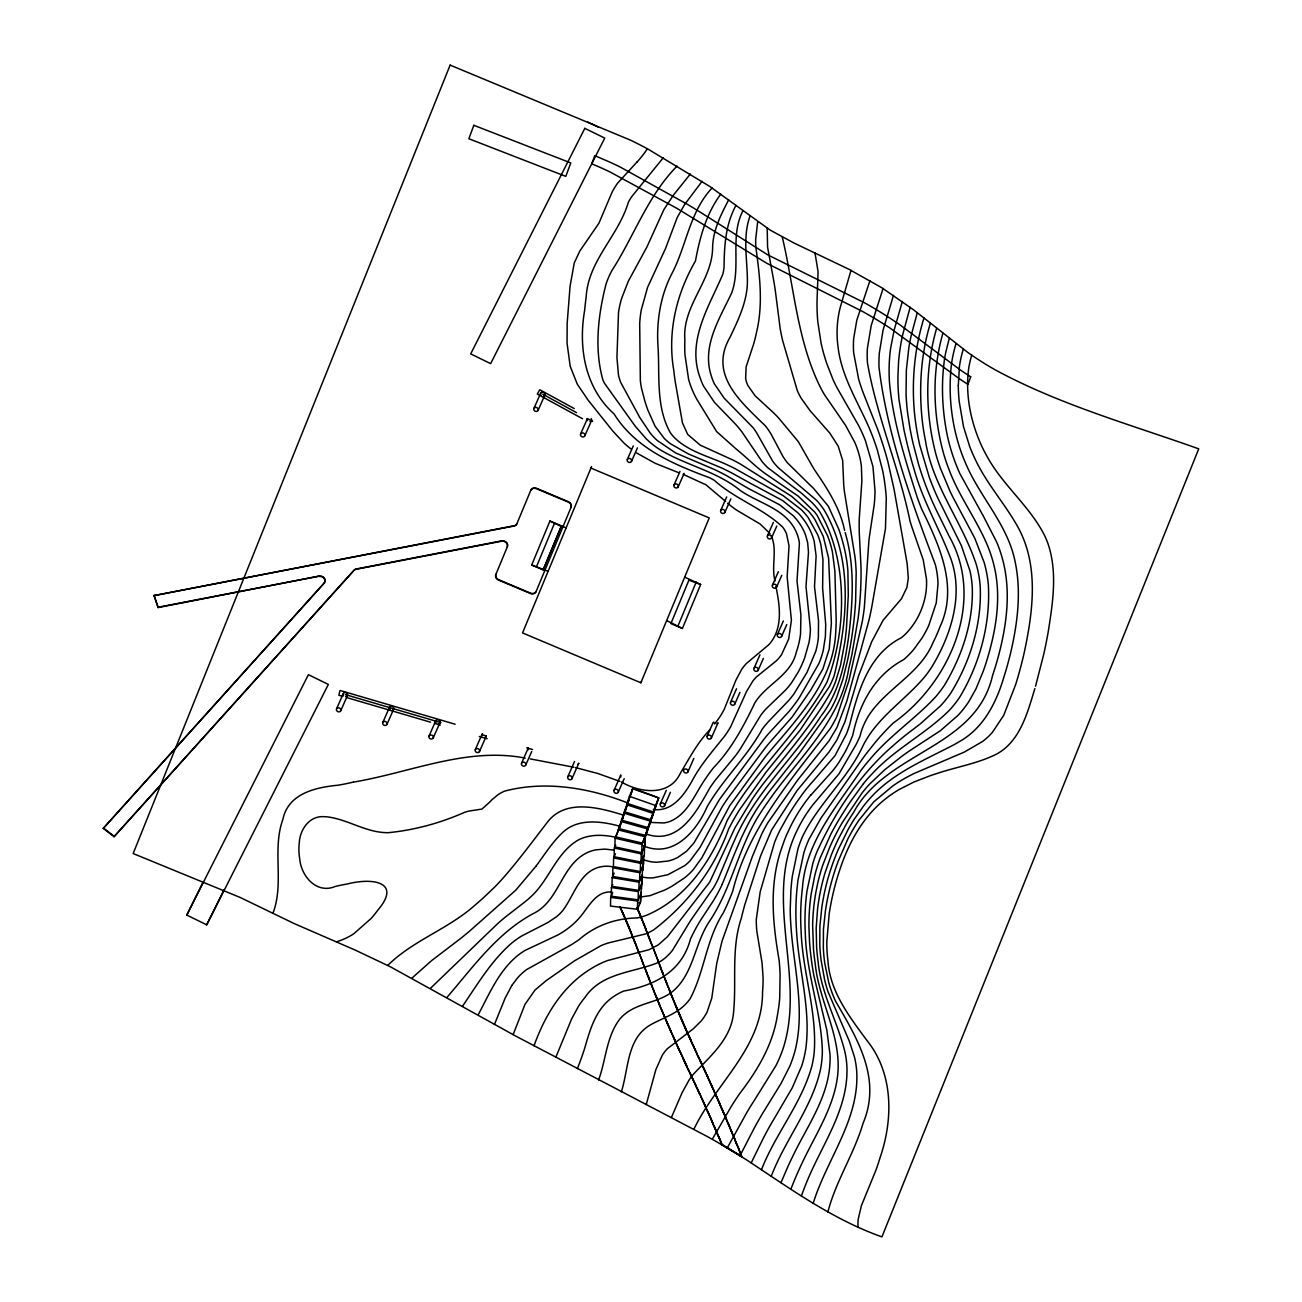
<?xml version="1.0" encoding="UTF-8"?>
<svg xmlns="http://www.w3.org/2000/svg" width="1302" height="1302" viewBox="0 0 1302 1302"><rect width="100%" height="100%" fill="white"/><g stroke="black" fill="none" stroke-linecap="round" stroke-linejoin="round"><path stroke-width="1.5" d="M612.689 892.895L610.703 897.387L610.492 906.078L637.427 909.268L640.73 901.781L640.942 893.53M612.754 884.514L611.435 887.525L611.224 896.199L638.159 899.845L638.354 891.593L642.179 882.919L642.391 874.667L639.087 882.154L638.875 890.405L611.956 886.337L612.168 877.646L614.153 873.154M615.488 853.738L613.633 857.92L613.421 866.611L640.324 871.559L640.535 863.307L644.344 854.633L644.555 846.381M615.7 845.047L614.365 848.041L614.153 856.732L641.04 862.119L641.251 853.868L645.076 845.21L645.271 836.958M618.987 829.374L615.114 838.179L614.886 846.87L641.772 852.696L641.967 844.445L647.957 829.146M637.427 909.268L637.638 901.017L641.463 892.342M639.803 872.731L639.607 880.982L612.689 876.474L612.9 867.783L639.803 872.731L643.627 864.056L643.839 855.805M641.544 889.054L641.658 884.091M642.993 870.192L643.107 865.244M860.622 590.066L860.964 580.627A371.461 320.39 23.8 0 0 860.964 566.419L859.271 532.697A304.668 262.792 23.8 0 1 859.271 518.619L861.875 480.926L861.419 466.669A89.399 77.111 23.8 0 0 859.678 456.839L858.311 451.892A104.274 89.936 23.8 0 0 854.682 442.159L845.47 425.217L824.378 394.539A128.865 111.142 23.8 0 1 819.332 385.18C796.987 338.683 794.025 286.456 782.258 236.98M767.22 228.273L767.562 247.022L773.502 279.409A351.686 303.333 23.8 0 1 775.748 294.024L780.158 328.413A227.264 196.016 23.8 0 0 782.681 340.685L797.312 390.649A75.662 65.263 23.8 0 0 801.414 398.607L810.235 410.862L829.813 433.094L838.211 446.163L842.654 460.42L843.712 484.572A132.283 114.104 23.8 0 0 844.428 491.684L855.137 557.923A252.36 217.662 23.8 0 1 856.179 572.75L855.626 601.296A529.051 456.302 23.8 0 1 847.374 661.139L842.85 679.514L836.6 697.449A155.443 134.073 23.8 0 1 830.318 709.981L799.233 753.386L769.433 791.307A397.094 342.507 23.8 0 0 762.614 800.681C744.012 825.891 734.068 855.821 722.105 884.432M643.139 861.664L640.21 902.953L638.55 902.725M644.181 849.653L645.45 836.568L654.548 810.104A143.432 6.445 -70.6 0 0 658.649 797.947A139.526 70.324 17.9 0 0 653.897 795.994L632.935 788.296L631.047 793.894M851.02 270.328L840.278 307.288A129.451 111.646 23.8 0 0 838.016 318.811A133.081 114.788 23.8 0 0 838.081 347.292C841.499 375.952 857.074 400.658 868.58 426.47A270.523 233.335 23.8 0 1 877.418 450.346L882.707 470.868A251.237 216.685 23.8 0 1 886.288 498.145L885.474 528.498L871.901 606.276A446.423 385.05 23.8 0 1 868.987 620.126L846.837 701.143L836.974 727.46L829.032 740.805L797.735 779.963L768.066 822.376A201.631 173.898 23.8 0 0 761.637 834.24L752.361 856.521L722.057 941.037L716.735 963.35L711.755 998.211L707.165 1011.833A62.984 54.326 23.8 0 1 701.257 1020.931L693.217 1028.857L667.226 1048.826A58.118 50.127 23.8 0 0 662.311 1055.222L655.899 1069.544L646.231 1104.568M757.666 221.828L755.697 239.161A116.822 100.759 23.8 0 0 755.86 247.38C759.798 275.764 763.346 304.733 756.364 333.052A192.191 165.761 23.8 0 1 753.663 343.94L746.127 366.887L745.639 378.394A30.646 26.431 23.8 0 0 747.771 385.327L755.062 395.727L767.871 407.591A191.15 164.866 23.8 0 1 772.558 411.888A150.609 129.907 23.8 0 1 778.466 417.812L798.403 441.769L810.772 463.479A176.958 152.627 23.8 0 0 814.434 469.713C827.209 488.478 840.002 507.813 844.607 530.451M827.877 1212.016C835.851 1180.995 854.112 1153.865 863.096 1123.17C881.959 1078.642 857.204 1038.443 835.526 1001.157A142.325 122.762 23.8 0 1 828.772 982.652L824.752 963.057A209.15 180.392 23.8 0 1 823.336 948.214L823.45 929.27L825.452 910.619A332.889 287.124 23.8 0 1 827.014 901.391A323.677 279.181 23.8 0 1 832.385 878.785A333.084 287.286 23.8 0 1 838.276 860.98L847.781 839.123A229.185 197.66 23.8 0 1 858.864 820.309L873.691 801.951L892.57 786.099A184.477 159.104 23.8 0 1 905.248 778.124A202.087 174.289 23.8 0 1 914.248 773.421L964.343 752.068L982.636 741.424A84.646 73.01 23.8 0 0 992.287 732.505L1003.712 715.351L1015.674 684.543A569.462 491.163 23.8 0 0 1024.121 653.099C1032.86 612.298 1039.094 566.744 1018.603 528.303C1005.697 504.606 987.111 484.442 975.54 459.964A178.586 154.027 23.8 0 1 969.599 446.244L963.496 426.617L959.232 401.618A215.416 185.795 23.8 0 1 958.288 385.62M621.363 1091.808C628.671 1068.991 626.783 1038.833 650.056 1025.113C661.872 1018.327 675.592 1014.404 685.34 1004.444A55.449 47.832 23.8 0 0 690.255 998.536C704.512 971.39 706.319 939.116 723.294 912.914A345.795 298.239 23.8 0 0 732.717 891.154C748.585 827.551 791.697 779.214 830.285 728.485A151.26 130.46 23.8 0 0 837.121 715.872L848.904 680.751L862.347 621.2A443.201 382.267 23.8 0 0 864.349 607.399L868.662 544.057A217.255 187.39 23.8 0 1 869.329 537.091L874.195 504.899A177.723 153.294 23.8 0 0 874.993 490.675L872.958 466.588L865.391 440.581A181.076 156.175 23.8 0 0 858.604 425.51L836.779 387.312A174.208 150.251 23.8 0 1 832.954 379.354L826.982 364.121A219.045 188.936 23.8 0 1 821.139 343.468L817.819 321.968A236.362 203.861 23.8 0 1 817.168 312.171A232.179 200.264 23.8 0 1 817.054 300.127L818.079 271.809L815.003 252.979M869.948 280.63L856.797 320.211L853.673 338.553A121.509 104.811 23.8 0 0 853.656 352.793L858.653 379.191A222.007 191.475 23.8 0 0 864.186 395.32L877.548 429.058A422.922 364.772 23.8 0 1 887.85 461.543L894.116 489.519L907.152 563.603L908.308 578.023L906.941 587.414L901.423 598.806L883.114 620.24L871.689 641.756L858.588 675.787L844.917 721.894L836.909 739.992L828.918 752.084L797.068 790.574L771.63 829.96L760.612 855.87L744.793 904.711A739.601 637.915 23.8 0 0 741.196 918.594C731.138 948.8 736.558 980.601 733.628 1011.573C731.773 1038.703 710.16 1056.215 693.087 1074.557A102.744 88.617 23.8 0 0 688.953 1080.269L682.085 1092.703L671.441 1117.458M749.952 216.148C742.189 238.136 747.787 261.279 747.381 283.836C746.551 302.861 738.12 320.194 730.129 337.088C708.109 374.846 741.277 402.237 765.478 425.982A81.342 70.162 23.8 0 1 771.191 434.298L782.941 456.465A71.512 61.666 23.8 0 0 787.368 462.731L810.788 485.76A164.882 142.211 23.8 0 1 813.441 488.234L828.267 506.12L838.813 529.247A227.248 196 23.8 0 1 843.257 543.959L844.005 546.889A175.086 151.016 23.8 0 1 847.895 571.106L848.286 595.356L846.463 628.036A426.568 367.929 23.8 0 1 844.835 642.016L840.587 665.045L835.493 681.841A139.884 120.663 23.8 0 1 831.132 691.655C811.911 725.637 785.757 754.948 761.816 785.594A603.803 520.8 23.8 0 0 752.605 798.533L734.979 827.828L709.655 882.203L667.454 936.708L658.275 944.894L648.949 949.728L607.806 960.469A96.527 83.247 23.8 0 0 593.37 967.321C563.538 984.507 545.294 1014.274 534.015 1045.799M1035.546 686.252L1043.634 654.678A650.268 560.853 23.8 0 0 1048.208 631.893C1052.732 603.249 1057.549 572.913 1048.338 544.692A92.263 79.568 23.8 0 0 1044.855 536.066C1030.061 506.25 1002.589 485.272 986.835 456.025A156.452 134.936 23.8 0 1 981.985 446.667C970.706 422.255 965.01 394.62 968.786 367.799A128.524 110.849 23.8 0 1 971.731 355.186M883.065 288.539L871.217 325.467L867.392 348.35A135.099 116.513 23.8 0 0 867.457 362.819C876.783 416.656 899.064 467.516 910.033 521.191A341.873 294.87 23.8 0 0 912.783 529.654L923.248 559.941L926.503 579.292A91.384 78.82 23.8 0 1 925.771 593.549C923.46 608.018 916.917 621.835 906.924 632.56A70.813 61.08 23.8 0 1 901.326 637.752C868.727 654.174 857.969 691.378 849.815 724.221A195.512 168.642 23.8 0 1 846.463 733.889L835.005 755.681L814.287 779.8A264.631 228.257 23.8 0 0 809.518 785.22A236.801 204.251 23.8 0 0 802.162 794.448L795.734 803.627A394.701 340.44 23.8 0 0 787.71 816.338L780.403 829.439A192.582 166.103 23.8 0 0 774.544 842.443L760.205 891.724L756.283 919.489A117.945 101.735 23.8 0 0 756.901 931.597L762.077 963.057L763.07 977.297A180.848 155.98 23.8 0 1 762.549 991.929C762.728 1047.671 716.002 1082.694 693.901 1129.225M917.292 312.675L911.384 334.809A257.487 222.089 23.8 0 0 908.926 347.016L906.338 370.207L906.062 394.05A276.431 238.429 23.8 0 0 907.657 413.304L909.935 428.098A409.137 352.891 23.8 0 0 913.044 443.266L918.659 464.602A351.963 303.578 23.8 0 0 929.091 493.914A355.674 306.784 23.8 0 0 936.171 509.879L948.67 535.236M923.981 317.948C915.029 346.804 911.872 377.287 914.02 407.38A282.762 243.881 23.8 0 0 915.355 420.53L915.827 424.061A322.359 278.042 23.8 0 0 919.765 445.251L929.368 477.508A322.603 278.254 23.8 0 0 937.782 497.966L961.332 545.538L969.941 570.748A122.014 105.25 23.8 0 1 972.203 585.981C973.831 620.745 962.357 655.411 944.601 684.966A153.538 132.43 23.8 0 1 935.52 696.977C914.867 719.176 889.071 736.102 869.687 759.619A242.205 208.906 23.8 0 0 860.573 770.963C836.421 806.996 805.629 842.394 802.471 887.769A301.413 259.961 23.8 0 0 800.714 920.742A290.183 250.293 23.8 0 0 801.072 930.214C802.26 971.178 817.103 1010.889 814.238 1052.016A141.576 122.111 23.8 0 1 811.96 1065.736C801.804 1103.282 775.504 1133.586 761.507 1169.619M930.393 323.108C920.791 354.616 918.756 388.142 922.272 420.806A279.36 240.951 23.8 0 0 925.478 440.76C932.427 486.33 963.024 522.737 976.663 565.719A134.48 115.992 23.8 0 1 979.348 578.576A131.779 113.665 23.8 0 1 980.129 585.216C982.196 622.991 970.511 661.156 950.769 693.12A147.614 127.319 23.8 0 1 940.516 705.847L920.14 723.977M936.659 328.185C924.778 369.166 925.055 413.564 936.04 454.691A229.25 197.725 23.8 0 0 940.288 468.004L950.069 491.359A317.395 273.745 23.8 0 0 952.885 497.12L974.791 538.231L984.117 562.334A144.815 124.894 23.8 0 1 988.348 584.696C990.562 623.788 979.82 663.76 959.688 697.221A140.974 121.591 23.8 0 1 949.353 710.274C925.771 733.84 895.027 748.894 872.34 773.6A193.282 166.705 23.8 0 0 863.486 783.576M893.497 295.342L883.049 330.171L879.322 353.086A166.379 143.513 23.8 0 0 879.013 367.457C887.427 435.486 911.27 500.847 935.373 564.71A103.558 89.317 23.8 0 1 937.993 583.996L936.252 602.94L928.765 625.481A153.636 132.511 23.8 0 1 922.06 637.98L913.711 649.519A115.341 99.489 23.8 0 1 903.767 659.577C874.765 675.022 859.369 703.698 852.794 735.044A188.709 162.766 23.8 0 1 850.304 741.163A202.852 174.956 23.8 0 1 844.705 752.686L839.025 762.207A145.645 125.61 23.8 0 1 832.417 771.158L811.032 794.92M910.163 307.239L902.872 333.996A250.261 215.855 23.8 0 0 898.608 361.598L897.941 375.839A258.382 222.854 23.8 0 0 899.031 399.828L903.897 429.448A574.621 495.623 23.8 0 0 907.348 444.6A522.916 451.013 23.8 0 0 914.118 469.338C922.695 500.798 939.702 528.954 951.062 559.339C963.578 595.242 951.241 634.351 932.541 665.761A155.784 134.366 23.8 0 1 924.697 676.828C904.19 701.257 875.383 718.427 861.712 748.487C846.023 780.24 818.616 804.034 802.976 835.591A157.754 136.059 23.8 0 0 797.898 849.083L792.283 876.425A352.224 303.789 23.8 0 0 790.884 890.47L790.233 909.349A280.776 242.172 23.8 0 0 790.753 923.574C793.162 965.091 805.206 1007.097 795.603 1048.501A157.656 135.978 23.8 0 1 789.809 1066.159L781.054 1083.476L763.395 1112.071A592.882 511.377 23.8 0 0 754.655 1127.337L739.992 1155.737M942.892 333.263C931.646 372.388 932.899 414.785 943.657 453.861A217.353 187.472 23.8 0 0 948.751 468.866C958.777 496.16 976.777 519.531 987.827 546.319A159.479 137.556 23.8 0 1 990.61 553.806A152.773 131.779 23.8 0 1 995.672 573.482C1000.587 601.719 995.639 630.656 987.616 657.835A391.918 338.032 23.8 0 1 983.254 671.197L975.963 688.872L968.965 701.387A130.949 112.949 23.8 0 1 957.8 715.563L940.256 730.796L911.319 749.659A312.431 269.481 23.8 0 0 901.733 756.364L884.709 769.775L869.378 784.325A183.11 157.949 23.8 0 0 862.119 792.885L842.475 822.262A319.153 275.275 23.8 0 0 835.705 834.631A325.484 280.727 23.8 0 0 829.52 847.7L822.685 865.391A250.635 216.181 23.8 0 0 817.705 883.244L815.849 892.391A276.203 238.217 23.8 0 0 812.627 925.136L813.49 949.093A320.976 276.838 23.8 0 0 815.231 963.903C818.991 1001.059 840.929 1034.992 837.886 1072.978C835.054 1105.072 816.696 1132.512 803.171 1160.814A503.89 434.624 23.8 0 0 793.699 1182.053L790.835 1189.231M902.351 301.511L894.181 329.959L890.633 348.22A210.891 181.906 23.8 0 0 889.136 366.92A216.278 186.544 23.8 0 0 889.478 382.365C893.042 421.767 905.232 459.883 917.259 497.397A359.889 310.413 23.8 0 0 921.621 508.919C939.214 545.066 958.711 586.681 940.011 626.734A211.591 182.508 23.8 0 1 933.046 642.504C917.357 681.011 869.622 694.129 860.02 736.232A303.871 262.093 23.8 0 1 856.146 744.402L838.976 773.844L812.904 804.782A176.893 152.562 23.8 0 0 805.726 814.906A181.727 156.728 23.8 0 0 798.468 827.681C761.914 897.566 806.361 976.5 783.153 1048.436A171.457 147.875 23.8 0 1 775.878 1065.736L754.981 1099.344A556.214 479.738 23.8 0 0 747.153 1111.924L727.232 1147.973M949.272 338.406L945.903 351.719A190.125 163.987 23.8 0 0 944.292 360.768C941.151 384.611 942.209 408.991 946.717 432.589A212.356 183.159 23.8 0 0 959.786 473.423L983.27 515.983M1034.878 688.546C1027.115 713.968 1019.352 744.614 992.401 756.071C974.807 764.014 955.603 767.269 937.359 773.355A347.113 299.395 23.8 0 0 930.507 775.618L913.971 781.981L899.177 789.5A149.535 128.979 23.8 0 0 886.695 797.947C863.877 815.459 849.262 841.531 840.262 868.401A346.641 298.988 23.8 0 0 831.701 899.828A365.455 315.214 23.8 0 0 829.211 913.63L826.819 941.688A182.996 157.835 23.8 0 0 827.974 961.169C830.09 991.896 849.425 1016.634 866.937 1040.477C893.563 1073.548 893.286 1119.167 880.071 1157.673A308.151 265.787 23.8 0 1 875.709 1170.71L861.387 1205.701L858.181 1219.323A54.505 47.002 23.8 0 0 858.051 1226.956M963.268 349.327L963.171 349.636A153.961 132.788 23.8 0 0 959.444 366.399L958.305 385.62M598.611 1079.928C605.967 1059.926 606.374 1036.897 619.54 1019.401A49.622 42.803 23.8 0 1 625.709 1013.444C638.843 1003.142 656.647 1002.556 670.318 993.247C693.494 976.272 694.08 944.552 709.118 921.849C731.708 888.68 738.234 847.83 759.701 814.092A306.475 264.339 23.8 0 1 767.741 802.162C797.084 759.294 840.067 722.333 848.758 668.512A714.896 616.595 23.8 0 0 851.899 654.646L858.148 618.157A486.964 420.009 23.8 0 0 860.622 590.066M621.851 821.009L615.683 836.877L642.553 843.143L650.626 821.35M622.421 819.235L624.13 813.929L618.548 828.495L645.222 835.331L653.311 813.555M624.716 812.627L626.994 805.564L621.412 820.114L647.908 827.535L655.98 805.743M629.777 797.377L624.26 811.748L650.577 819.739L658.649 797.947L632.707 788.8L629.403 796.303L627.125 803.367L653.246 811.927L658.649 797.947M619.557 827.616L621.266 822.311M627.564 804.245L629.289 798.956M630.428 795.88L632.707 788.8M813.148 1203.439C826.672 1159.317 859.287 1120.013 856.749 1071.839A103.086 88.91 23.8 0 0 854.421 1056.833L849.36 1041.242L827.974 991.636A178.228 153.717 23.8 0 1 824.573 979.56L821.074 960.013A239.015 206.139 23.8 0 1 819.804 945.252L819.886 926.324L821.79 907.64A306.833 264.648 23.8 0 1 823.32 898.396A298.907 257.812 23.8 0 1 830.106 871.363L831.571 866.92A323.384 278.921 23.8 0 1 838.39 849.181L848.481 828.804A277.277 239.161 23.8 0 1 854.503 818.844L863.389 806.247A170.578 147.126 23.8 0 1 869.557 798.875C892.44 772.867 925.055 759.977 954.887 744.239A178.407 153.864 23.8 0 0 959.118 741.749C983.059 728.55 996.128 703.178 1003.63 677.935A470.559 405.866 23.8 0 0 1010.629 652.823C1017.578 623.137 1021.517 591.905 1015.121 561.764C1007.829 524.69 979.853 497.152 965.547 463.089A194.258 167.551 23.8 0 1 959.639 447.579C951.03 420.904 948.247 392.309 951.437 364.495A165.972 143.155 23.8 0 1 952.918 355.804A194.47 167.746 23.8 0 1 955.977 343.679M742.921 210.745C729.592 236.736 741.277 266.259 731.724 292.82C719.599 318.73 701.355 346.283 711.413 376.197A56.865 49.053 23.8 0 0 714.456 383.976L724.205 398.2L752.947 427.528A65.067 56.116 23.8 0 1 756.722 432.964L772.704 461.217A63.733 54.977 23.8 0 0 778.173 467.646L816.549 500.293A76.541 66.028 23.8 0 1 823.775 509.424C853.575 559.111 847.602 621.819 834.175 675.608A130.412 112.477 23.8 0 1 829.146 686.951L799.9 730.438L771.158 765.885A365.553 315.296 23.8 0 0 765.902 772.412L739.162 810.3A356.894 307.825 23.8 0 0 728.632 829.032C714.131 869.443 687.668 903.783 653.816 929.774A59.339 51.185 23.8 0 1 645.32 934.006L608.294 942.957A93.239 80.415 23.8 0 0 601.28 945.496L574.638 960.746L546.173 980.65L534.976 990.09L524.966 1004.412L513.102 1034.667M624.927 811.846L625.79 809.339M622.275 819.544L623.17 816.94M619.427 827.763L620.403 824.947M577.356 1068.665L579.341 1063.588A370.403 319.478 23.8 0 0 584.793 1047.882C590.099 1029.426 595.877 1009.099 612.396 997.43A64.449 55.579 23.8 0 1 623.756 991.05C654.483 985.419 681.857 971.829 690.451 939.067A287.465 247.95 23.8 0 1 693.51 932.769L695.724 928.554A197.074 169.976 23.8 0 1 701.485 918.821L712.91 901.472A199.092 171.718 23.8 0 0 722.138 884.449M272.964 913.158C284.471 883.065 271.841 849.571 282.957 819.137C288.36 793.276 316.028 787.303 338.374 785.171A253.499 218.638 23.8 0 0 345.551 783.82L353.477 782.111M543.194 569.869L561.455 525.894L543.194 569.869L531.688 565.019L549.932 521.028L566.126 527.847M536.587 566.451L554.603 522.997M591.564 466.572L522.541 632.918L640.861 682.785L641.512 681.304M640.861 682.785L709.232 517.919L590.913 468.053M666.689 620.598L682.394 628.475L670.888 623.625L688.904 580.171L700.655 584.484L684.706 577.128M682.394 628.475L700.655 584.484M780.972 1182.655L788.035 1166.315A526.822 454.382 23.8 0 1 792.706 1156.404C806.28 1127.955 825.777 1101.15 829.455 1069.04A126.554 109.156 23.8 0 0 830.074 1054.962L826.851 1030.24L813.945 975.914A382.186 329.634 23.8 0 1 810.316 950.769A351.703 303.35 23.8 0 1 809.584 942.681L808.916 926.878A279.784 241.326 23.8 0 1 811.162 894.018L814.743 875.676A224.725 193.819 23.8 0 1 820.211 857.888L830.774 834.273A345.909 298.353 23.8 0 1 839.058 819.495L841.613 815.312A653.132 563.343 23.8 0 1 850.222 801.951L863.486 783.576M735.988 205.374C725.474 224.481 724.254 246.078 724.058 267.333A70.65 60.934 23.8 0 1 722.773 274.348C708.76 307.272 686.073 341.417 700.492 378.817A66.451 57.321 23.8 0 0 703.405 385.848L714.44 402.351L734.1 422.694A91.986 79.341 23.8 0 1 742.417 432.606L762.207 461.803A79.666 68.713 23.8 0 0 767.741 467.662L801.723 493.377L812.285 502.8A73.807 63.652 23.8 0 1 819.772 511.784C848.302 559.6 846.756 631.226 826.916 682.232C801.365 728.892 761.117 764.811 733.417 809.974A324.214 279.637 23.8 0 0 727.102 820.667C711.543 860.101 687.375 897.631 647.029 915.078A56.051 48.337 23.8 0 1 637.085 917.959C615.586 918.284 595.226 925.494 578.951 939.735A372.779 321.529 23.8 0 1 571.676 944.552L526.447 969.681A75.858 65.425 23.8 0 0 517.431 978.03L511.881 985.37M494.451 1024.479L505.111 998.178L511.767 985.565M771.289 1176.162C785.236 1139.478 811.699 1108.327 820.455 1069.691A134.643 116.122 23.8 0 0 822.359 1051.153C821.302 1011.182 806.231 973.033 805.287 932.948A281.118 242.465 23.8 0 1 804.994 923.85A289.142 249.382 23.8 0 1 806.996 890.926L812.79 863.584A196.276 169.293 23.8 0 1 816.924 851.785C835.249 811.732 860.297 773.762 893.921 744.939A354.551 305.807 23.8 0 1 898.38 741.082A372.86 321.594 23.8 0 1 907.787 733.449L919.424 724.53M507.275 546.954A4.59 3.955 23.8 0 0 501.661 541.193L356.081 569.316A4.59 3.955 23.8 0 0 353.867 570.52L114.071 836.698L103.265 828.397L324.312 582.84A4.59 3.955 23.8 0 0 319.332 576.086L158.128 607.562L153.978 595.616L514.16 525.699A4.59 3.955 23.8 0 0 517.008 523.502M158.128 607.562L154.141 595.258M114.071 836.698L354.03 570.178A4.59 3.955 23.8 0 1 356.243 568.958L501.807 540.835A4.59 3.955 23.8 0 1 507.422 546.596L495.802 574.621A4.59 3.955 23.8 0 0 498.503 580.057L530.337 593.468A4.59 3.955 23.8 0 0 536.082 591.596L571.106 507.162A4.59 3.955 23.8 0 0 568.404 501.726L536.57 488.315A4.59 3.955 23.8 0 0 530.825 490.187L516.845 523.86A4.59 3.955 23.8 0 1 513.997 526.057L153.978 595.616M186.788 915.078L308.411 674.664L328.348 684.429L206.725 924.827L186.788 915.078L203.307 881.584M206.725 924.827L224.172 889.526M336.551 708.874L343.272 693.624M340.717 710.794A2.295 1.986 23.8 0 0 338.308 707.816A2.295 1.986 23.8 0 0 336.86 710.908A2.295 1.986 23.8 0 0 340.717 710.794L347.439 695.545M382.788 722.464L389.526 707.214M386.954 724.384A2.295 1.986 23.8 0 0 384.562 721.389A2.295 1.986 23.8 0 0 383.113 724.498A2.295 1.986 23.8 0 0 386.954 724.384L393.692 709.134M533.918 408.47L540.655 393.22M538.084 410.39A2.295 1.986 23.8 0 0 535.692 407.396A2.295 1.986 23.8 0 0 534.243 410.504A2.295 1.986 23.8 0 0 538.084 410.39L544.822 395.141M429.042 736.037L435.779 720.787M433.208 737.957A2.295 1.986 23.8 0 0 430.816 734.963A2.295 1.986 23.8 0 0 429.367 738.071A2.295 1.986 23.8 0 0 433.208 737.957L439.946 722.708M580.611 433.973L587.348 418.723A2.295 1.986 23.8 0 0 587.511 420.546M584.777 435.893A2.295 1.986 23.8 0 0 582.385 432.899A2.295 1.986 23.8 0 0 580.936 436.007A2.295 1.986 23.8 0 0 584.777 435.893L591.515 420.644M549.932 521.028L561.227 526.415M531.688 565.019L548.093 571.318M475.295 749.61L482.017 734.361M479.462 751.531A2.295 1.986 23.8 0 0 477.069 748.536A2.295 1.986 23.8 0 0 475.621 751.645A2.295 1.986 23.8 0 0 479.462 751.531L486.183 736.281M627.304 459.476L633.293 445.919M631.486 461.396A2.295 1.986 23.8 0 0 629.078 458.402A2.295 1.986 23.8 0 0 627.629 461.51A2.295 1.986 23.8 0 0 631.486 461.396L637.459 447.839M521.549 763.184L528.27 747.934A2.295 1.986 23.8 0 0 528.433 749.757M525.715 765.104A2.295 1.986 23.8 0 0 523.323 762.109A2.295 1.986 23.8 0 0 521.858 765.218A2.295 1.986 23.8 0 0 525.715 765.104L531.688 751.547M674.013 484.979L679.986 471.422M678.179 486.899A2.295 1.986 23.8 0 0 675.771 483.905A2.295 1.986 23.8 0 0 674.322 487.013A2.295 1.986 23.8 0 0 678.179 486.899L684.152 473.342M567.802 776.757L574.524 761.507M571.969 778.677A2.295 1.986 23.8 0 0 569.56 775.683A2.295 1.986 23.8 0 0 568.111 778.791A2.295 1.986 23.8 0 0 571.969 778.677L578.69 763.428M720.706 510.482L726.679 496.925M724.872 512.402A2.295 1.986 23.8 0 0 722.464 509.407A2.295 1.986 23.8 0 0 721.015 512.5A2.295 1.986 23.8 0 0 724.872 512.402L730.845 498.845M696.228 581.994L678.196 625.448M614.056 790.33L620.777 775.081M618.222 792.251A2.295 1.986 23.8 0 0 615.813 789.256A2.295 1.986 23.8 0 0 614.365 792.365A2.295 1.986 23.8 0 0 618.222 792.251L624.195 778.694M767.399 535.968L773.372 522.428M771.565 537.889A2.295 1.986 23.8 0 0 769.157 534.91A2.295 1.986 23.8 0 0 767.708 538.003A2.295 1.986 23.8 0 0 771.565 537.889L776.789 526.041M660.309 803.904L666.282 790.363M664.476 805.824A2.295 1.986 23.8 0 0 662.067 802.846A2.295 1.986 23.8 0 0 660.619 805.938A2.295 1.986 23.8 0 0 664.476 805.824L670.449 792.283M687.879 771.956A2.295 1.986 23.8 0 0 685.487 768.961A2.295 1.986 23.8 0 0 684.038 772.07A2.295 1.986 23.8 0 0 687.879 771.956L693.868 758.399M772.395 585.249L778.368 571.692M707.132 736.151L713.105 722.594M776.562 587.169A2.295 1.986 23.8 0 0 774.153 584.175A2.295 1.986 23.8 0 0 772.704 587.283A2.295 1.986 23.8 0 0 776.562 587.169L781.786 575.305M711.299 738.071A2.295 1.986 23.8 0 0 708.906 735.077A2.295 1.986 23.8 0 0 707.458 738.185A2.295 1.986 23.8 0 0 711.299 738.071L718.02 722.822M730.552 702.266L736.525 688.725M734.719 704.187A2.295 1.986 23.8 0 0 732.326 701.208A2.295 1.986 23.8 0 0 730.861 704.301A2.295 1.986 23.8 0 0 734.719 704.187L739.943 692.338M753.972 668.398L759.945 654.841M758.138 670.318A2.295 1.986 23.8 0 0 755.73 667.324A2.295 1.986 23.8 0 0 754.281 670.432A2.295 1.986 23.8 0 0 758.138 670.318L763.363 658.454M777.392 634.513L783.365 620.956M781.558 636.434A2.295 1.986 23.8 0 0 779.149 633.439A2.295 1.986 23.8 0 0 777.701 636.548A2.295 1.986 23.8 0 0 781.558 636.434L786.782 624.569M740.252 1152.449L741.733 1156.827L721.91 1144.832L720.348 1140.406M555.824 1057.289L571.594 1019.01L578.479 1006.3A120.109 103.59 23.8 0 1 584.81 997.641C601.85 972.155 633.846 972.871 659.04 962.178A49.557 42.738 23.8 0 0 665.875 957.377L669.928 953.373A68.794 59.339 23.8 0 0 672.581 950.134L689.246 922.727A202.754 174.875 23.8 0 1 693.396 916.494L713.626 887.687A165.142 142.439 23.8 0 0 718.151 879.013L729.608 851.654A483.709 417.21 23.8 0 1 734.865 839.66C754.851 792.951 793.488 758.545 820.716 716.491M751.221 1162.881L763.135 1138.566A577.307 497.934 23.8 0 1 769.987 1125.839L792.137 1088.049L801.658 1066.126A149.242 128.719 23.8 0 0 805.889 1048.077C811.081 1007.39 797.98 967.484 796.319 926.991A293.324 252.995 23.8 0 1 795.88 912.767L795.913 908.015A318.86 275.031 23.8 0 1 798.045 879.859L803.904 852.55A162.717 140.339 23.8 0 1 809.079 839.058L820.992 818.063L858.767 764.144A348.448 300.55 23.8 0 1 867.295 752.393L875.009 742.71A307.793 265.462 23.8 0 1 882.186 734.426L886.727 729.559A275.227 237.387 23.8 0 1 893.465 722.87C950.086 682.492 985.728 600.889 949.142 536.196M728.697 199.857C720.706 215.009 712.731 230.812 712.601 248.356C711.885 281.33 682.085 305.824 684.868 339.871A200.768 173.166 23.8 0 0 684.933 354.486L688.612 379.403A95.925 82.726 23.8 0 0 693.608 392.944L694.91 395.629A111.5 96.169 23.8 0 0 696.993 399.551L716.637 431.597L736.053 448.913A198.034 170.806 23.8 0 1 743.328 455.098L756.316 466.588A166.119 143.285 23.8 0 0 765.69 473.912L798.305 496.192L814.743 512.125A71.398 61.585 23.8 0 1 817.168 515.429L827.551 535.643A131.909 113.762 23.8 0 1 832.401 551.771L834.891 571.236L836.161 618.987A263.525 227.297 23.8 0 1 835.64 633.456C833.313 679.091 801.023 714.928 772.704 747.999A314.905 271.613 23.8 0 0 767.366 754.33A288.849 249.138 23.8 0 0 764.128 758.415L729.576 805.971L701.941 857.644L693.315 869.622A86.729 74.8 23.8 0 1 684.185 878.134L671.978 886.206A147.126 126.896 23.8 0 1 664.297 890.226L649.991 895.662L640.226 897.045M478.387 1014.453C489.373 993.735 498.861 971.064 517.399 955.766A78.022 67.297 23.8 0 1 525.211 950.346L558.005 934.917A98.806 85.216 23.8 0 0 562.171 932.444A102.174 88.129 23.8 0 0 570.764 926.227L572.766 924.534A89.496 77.192 23.8 0 0 578.316 919.049C588.032 908.829 595.144 890.308 612.103 892.098M712.78 1138.387L731.301 1106.358A450.866 388.891 23.8 0 1 739.503 1093.859C757.129 1070.862 772.607 1045.311 777.229 1016.195A213.707 184.314 23.8 0 0 779.719 997.82L780.093 974.759A329.194 283.934 23.8 0 0 779.198 960.795C772.623 922.727 768.636 883.505 782.339 846.219A173.15 149.356 23.8 0 1 786.75 834.533L790.721 826.119A219.078 188.953 23.8 0 1 810.951 794.871M720.803 194.096C706.172 213.87 699.858 237.257 695.447 261.002C676.291 294.138 667.21 332.238 673.801 370.517A252.328 217.629 23.8 0 0 676.291 387.768L682.476 422.955L687.7 434.412L700.264 445.154L732.749 459.964A112.395 96.934 23.8 0 1 740.643 464.228L791.6 496.306L808.819 511.458A70.878 61.129 23.8 0 1 815.198 520.019L823.287 536.408L828.625 558.298L831.376 623.153L829.244 648.998L822.848 669.016L810.674 690.206L792.137 717.028L769.417 742.824A239.161 206.286 23.8 0 0 764.42 748.959L729.136 796.482A239.291 206.383 23.8 0 0 722.105 806.914L700.085 847.325L689.995 860.915A64.384 55.53 23.8 0 1 684.787 865.602L667.959 874.684L653.067 877.873A34.601 29.848 23.8 0 1 643.172 877.19L640.779 876.653M712.064 187.993C690.125 211.429 686.772 243.62 673.118 271.272C660.977 293.471 656.566 319.088 657.852 344.2C660.081 373.641 655.248 406.045 670.351 432.736A39.337 33.917 23.8 0 0 674.42 437.651C689.1 452.103 709.997 456.611 728.078 465.237A156.712 135.164 23.8 0 1 734.898 468.541L783.055 495.59L801.267 509.619A68.518 59.095 23.8 0 1 808.233 517.659L817.607 534.552A88.064 75.955 23.8 0 1 820.927 544.903L822.978 559.86L822.62 588.244L825.712 624.504L825.403 636.483L823.271 650.251A109.319 94.281 23.8 0 1 818.893 663.548L799.444 697.465A218.345 188.334 23.8 0 1 788.833 711.657L768.538 733.661A196.96 169.878 23.8 0 0 763.786 739.471L719.436 799.526L693.95 842.947L686.707 851.134L677.756 857.448A46.091 39.76 23.8 0 1 668.317 860.996L656.647 862.266A39.516 34.08 23.8 0 1 649.372 861.436L642.163 859.548M462.487 1006.283C477.525 984.247 491.326 960.746 511.719 943.104A101.914 87.901 23.8 0 1 521.581 936.04L547.8 922.565L556.572 916.689A56.474 48.711 23.8 0 0 562.757 910.537C574.67 895.011 580.09 869.28 603.005 866.448A27.781 23.957 23.8 0 1 610.117 866.416L612.542 866.807M821.399 715.53C835.998 696.326 842.915 672.743 846.707 649.242A475.588 410.195 23.8 0 0 849.881 626.262C853.119 595.063 854.145 562.952 845.161 532.534M663.206 157.819L631.714 196.651A96.787 83.491 23.8 0 0 628.345 202.249C618.531 235.808 588.488 260.302 586.226 296.335A586.844 506.169 23.8 0 0 584.631 310.397C578.202 347.748 584.891 387.784 614.105 413.971C635.588 448.523 673.525 464.342 710.013 477.899A79.373 68.453 23.8 0 1 714.521 480.487C735.174 499.138 762.695 508.089 782.616 527.05A32.713 28.205 23.8 0 1 786.522 533.787L789.028 545.831L787.157 576.867L791.404 620.305L788.703 639.005L781.558 654.662A56.36 48.613 23.8 0 1 776.317 660.846L756.397 676.959A57.321 49.443 23.8 0 0 752.816 681.092L746.567 691.443L730.585 726.907A134.594 116.09 23.8 0 1 725.133 735.418C713.724 749.968 701.225 763.769 692.469 780.207C684.461 794.708 672.239 812.155 653.278 809.453M702.071 181.352L684.51 204.674L677.203 217.548L665.55 248.47L647.566 287.384L641.3 309.843A142.357 122.795 23.8 0 0 639.689 323.856L640.356 380.705A105.999 91.417 23.8 0 0 641.512 388.24L644.913 401.309A222.902 192.257 23.8 0 0 647.826 409.967L655.036 426.161L664.297 438.448A52.129 44.952 23.8 0 0 670.579 443.819L688.465 453.991L721.699 468.004A187.39 161.627 23.8 0 1 733.417 473.863L749.382 482.749A333.084 287.303 23.8 0 0 755.925 486.248L782.714 500.619L798.012 512.923A64.449 55.595 23.8 0 1 806.361 523.502L808.07 526.333A68.762 59.306 23.8 0 1 814.206 541.323L816.11 556.019L814.515 586.746L818.535 620.794L818.372 637.541A106.927 92.23 23.8 0 1 815.817 651.13L807.012 672.418L793.829 694.08A139.916 120.679 23.8 0 1 788.752 700.427L768.326 721.731A156.061 134.594 23.8 0 0 762.24 729.153C746.843 757.194 723.001 779.149 707.1 806.784C696.375 831.506 673.036 858.815 643.074 845.698M536.05 866.09C544.415 854.844 551.918 842.768 562.09 833.02C577.421 817.868 601.215 821.106 620.11 826.314M535.936 866.253L515.836 890.112L469.257 931.418A415.729 358.571 23.8 0 1 459.28 939.507L431.629 960.599L412.067 977.981M690.337 174.012L673.313 195.267L663.874 209.638L646.866 247.103L628.345 281.151L621.591 298.516A134.431 115.943 23.8 0 0 618.515 312.399L616.936 357.578L618.483 375.09A63.131 54.456 23.8 0 0 620.68 382.365L639.689 417.34L650.349 433.289A65.116 56.165 23.8 0 0 657.412 440.629L675.722 452.998L713.252 468.997A162.376 140.046 23.8 0 1 724.921 474.791A169.846 146.491 23.8 0 1 729.543 477.378L745.33 486.736A167.763 144.701 23.8 0 0 750.912 489.829L779.572 504.753L793.357 515.836A56.556 48.776 23.8 0 1 805.482 534.813L807.663 542.641L808.493 552.308L805.987 586.551L810.397 628.882A108.733 93.777 23.8 0 1 808.965 642.7L804.652 657.933A158.128 136.385 23.8 0 1 798.061 672.369L791.502 682.834A104.437 90.082 23.8 0 1 785.513 690.109L765.804 709.118A105.006 90.57 23.8 0 0 760.791 715.221L740.236 749.057A164.622 141.983 23.8 0 1 733.97 757.634L715.661 779.719A204.463 176.356 23.8 0 0 709.671 788.198C696.489 811.683 678.863 845.454 646.215 834.029M677.089 166.054C647.55 196.049 634.188 235.987 611.81 270.718A123.462 106.487 23.8 0 0 606.162 283.657C598.123 314.531 594.151 348.708 602.842 379.761A53.366 46.042 23.8 0 0 604.502 383.293L635.23 426.21L646.134 438.725A80.415 69.364 23.8 0 0 657.233 447.888C683.517 465.026 715.954 470.413 740.545 490.691C759.571 503.646 785.952 508.887 796.189 531.851A42.738 36.863 23.8 0 1 799.395 543.243L797.019 581.099L800.925 615.114L800.535 634.009A115.129 99.31 23.8 0 1 796.303 652.156C791.063 675.494 766.504 684.022 754.883 702.803C743.702 726.011 731.659 748.91 713.61 767.61A209.378 180.587 23.8 0 0 705.619 778.563C695.008 793.504 688.335 813.669 670.27 821.318A31.883 27.488 23.8 0 1 663.939 822.945L649.47 822.408M714.668 723.977L719.143 717.923A107.024 92.312 23.8 0 0 724.498 708.727L735.89 680.214L741.652 669.407A66.044 56.962 23.8 0 1 746.42 663.45L768.603 644.897A45.391 39.141 23.8 0 0 770.784 642.423C783.039 626.327 779.703 605.023 775.943 586.551M446.977 997.381C473 967.142 497.104 933.111 532.99 913.727C559.567 901.13 560.869 865.049 587.381 852.55A39.158 33.787 23.8 0 1 595.73 849.864L604.665 849.099L613.844 850.092M709.753 729.885C697.498 742.579 689.376 758.252 680.376 773.209C669.505 796.498 640.438 793.146 621.314 781.965M103.265 828.397L324.165 583.198A4.59 3.955 23.8 0 0 319.169 576.444M637.052 161.953L617.734 183.012A87.201 75.207 23.8 0 0 611.907 192.566L598.936 223.195L579.797 251.042L574.263 262.955L570.081 286.163L567.151 323.498L567.054 343.126L570.178 366.204L577.274 384.155L588.244 400.332L612.965 431.239L623.853 442.94A88.601 76.411 23.8 0 0 631.21 449.125M430.637 988.153L497.82 923.492A301.006 259.635 23.8 0 1 505.778 916.738L525.032 901.798A150.527 129.826 23.8 0 0 529.8 897.729C548.63 881.356 555.352 854.242 577.063 840.718A42.478 36.635 23.8 0 1 580.22 839.058C591.792 833.915 604.991 834.777 617.05 837.593M387.736 965.384C413.141 940.386 447.921 929.123 474.416 905.655A476.939 411.367 23.8 0 0 483.579 897.648L494.711 887.036A322.066 277.782 23.8 0 0 504.118 876.913C519.303 859.401 533.12 840.767 547.247 822.392C565.361 798.386 599.083 807.598 623.235 815.036M353.558 782.079C410.342 772.607 466.783 746.73 525.276 758.09M158.291 607.204L319.332 576.086M610.703 897.387L637.638 901.017M611.435 887.525L638.354 891.593M612.168 877.646L639.087 882.154M530.191 758.887L573.873 767.252M613.633 857.92L640.535 863.307M614.365 848.041L641.251 853.868M575.5 767.61L598.009 773.534L619.785 781.363M615.114 838.179L641.967 844.445M617.962 829.797L644.653 836.649M620.826 821.432L647.322 828.837M455.114 724.221L340.034 690.451L338.845 695.268L342.751 696.407M345.355 694.584L440.922 722.643M481.87 734.67L485.776 735.809M526.74 747.836L532.583 749.545M346.657 697.563L430.539 722.187M434.445 723.326L440.304 725.051M479.315 736.493L487.127 738.787M623.691 813.05L649.991 821.041M626.555 804.669L652.676 813.229M626.604 802.488C588.227 787.677 544.708 780.484 504.509 791.144A46.123 39.776 23.8 0 0 497.934 794.757L492.156 799.526A77.729 67.037 23.8 0 0 489.585 802.227L481.968 809.063L469.989 810.918A37.742 32.55 23.8 0 0 464.57 812.318C440.434 823.059 414.459 830.123 388.175 832.694A47.767 41.192 23.8 0 1 382.446 832.417C362.884 830.627 345.941 818.877 326.493 816.777A34.828 30.044 23.8 0 0 323.97 816.696C309.697 815.557 300.062 829.293 299.33 842.313A68.632 59.208 23.8 0 0 298.923 850.906A72.131 62.203 23.8 0 0 299.737 858.978C301.201 876.262 316.663 894.344 335.281 886.45A159.511 137.589 23.8 0 1 347.081 884.042C372.795 877.336 401.976 881.942 377.824 910.131A149.258 128.735 23.8 0 1 371.2 918.398L353.639 933.876A75.695 65.295 23.8 0 1 336.437 941.818M629.403 796.303L655.345 805.433M678.375 472.577L655.183 463.3L636.597 452.982M683.159 474.302L705.993 484.849L725.572 501.4M587.625 121.965L598.497 127.287M574.231 408.568L539.793 389.754L537.287 394.034L582.547 418.739M542.739 394.18L576.591 412.669M587.283 418.512L592.638 421.425M722.057 1144.491L741.896 1156.469M103.411 828.039L114.218 836.34M727.655 503.239L729.999 505.192A87.397 75.37 23.8 0 0 736.981 510.351L760.124 524.006L770.019 533.576M983.547 516.471L996.746 542.202A150.055 129.419 23.8 0 1 1002.361 558.493C1011.377 591.01 1006.723 625.448 998.064 657.494A420.513 362.688 23.8 0 1 992.596 675.331C976.223 748.324 886.662 751.205 853.803 812.057A335.119 289.044 23.8 0 0 845.763 825.045L839.074 837.56A321.171 277.017 23.8 0 0 831.278 855.105L825.061 872.828A273.55 235.939 23.8 0 0 820.52 890.812L819.625 895.402A287.53 247.998 23.8 0 0 817.542 909.301L816.191 928.082L816.614 947.14A275.21 237.371 23.8 0 0 818.144 961.983C821.204 994.126 838.114 1022.428 845.275 1053.497A109.368 94.33 23.8 0 1 846.951 1067.607C848.237 1110.622 820.846 1146.004 805.775 1184.413A394.278 340.066 23.8 0 0 801.332 1196.066M684.331 1060.674L687.114 1066.631M690.499 1073.841L691.688 1076.396M681.239 1054.099L683.859 1059.665M688.612 1069.837L692.957 1079.797M690.337 1074.183L671.799 1033.495M683.208 1058.998L688.465 1070.179M679.498 1050.356L680.474 1052.439M692.745 1078.642L698.311 1091.369M694.324 1082.727L691.248 1075.436M680.376 1052.228L681.451 1054.522M695.008 1049.2L696.895 1053.269M698.149 1055.971L700.818 1061.716M696.749 1053.611L698.621 1057.68M695.154 1083.834L696.017 1085.705M678.651 1048.501L676.454 1044.464M694.292 1081.978L696.993 1088.505M679.351 1050.714L677.414 1046.548M693.673 1046.287L690.353 1039.761M693.754 1046.483L691.102 1041.388M701.29 1062.757L703.682 1068.617M695.447 1050.144L692.355 1044.123M700.671 1061.407L703.047 1067.249M693.608 1046.841L700.509 1061.748M700.037 1060.04L701.143 1063.116M696.879 1087.577L701.192 1096.935M703.487 1067.51L705.538 1072.653M703.21 1066.891L704.919 1071.302M676.91 1044.774L659.43 1005.095M697.742 1089.432L699.613 1094.201M690.565 1039.549L690.939 1040.363M705.277 1071.383L706.302 1073.645M704.382 1069.447L706.758 1075.338M690.727 1040.575L691.883 1042.397M676.063 1042.902L672.646 1035.383M699.467 1093.175L707.312 1111.208M707.051 1075.273L708.142 1077.682M706.921 1074.98L708.597 1079.391M690.516 1039.403L686.17 1029.801A365.292 135.896 70.7 0 1 676.291 1006.788L673.866 1000.864M706.156 1073.32L707.377 1076.673M691.004 1040.477L687.472 1032.698M702.038 1098.807L703.747 1102.566M701.078 1096.675L713.024 1123.398M708.76 1079.033L711.608 1086.063M707.93 1077.21L709.85 1082.125M690.109 1039.208L686.024 1030.159A365.292 135.896 70.7 0 1 676.145 1007.146L671.214 995.037M710.567 1083.052L712.324 1086.942M709.378 1080.4L710.469 1083.524M704.594 1104.454L706.302 1108.214M711.266 1084.582L712.633 1088.326M713.203 1088.895L715.644 1095.08M712.78 1087.967L714.147 1091.694M712.275 1086.828L713.138 1089.448M620.305 907.25L622.144 911.384A268.212 99.782 70.7 0 1 630.835 931.907L632.837 936.887M620.11 906.843L621.135 909.121M619.964 907.201L621.998 911.742A268.212 99.782 70.7 0 1 630.689 932.248L632.805 937.521M714.798 1092.476L715.303 1093.599M713.789 1090.213L714.652 1092.834M686.593 1030.745L674.713 1002.979M707.995 1112.006L708.841 1113.894M707.149 1110.118L709.883 1116.97M671.995 1033.951L670.953 1031.591A286.961 106.764 70.7 0 1 667.617 1023.974L666.461 1021.24M714.944 1092.817L716.653 1097.342M717.809 1099.246L715.823 1094.77L717.142 1098.465M716.8 1096.984L718.151 1100.743M621.998 911.042L622.828 912.93A264.192 98.285 70.7 0 1 630.168 930.23L630.965 932.183M709.671 1115.798L713.789 1125.856M671.181 1032.095L667.226 1023.047M718.297 1100.385L718.802 1101.525M717.565 1098.693L719.143 1103.022M710.518 1117.686L714.228 1126.897M718.427 1100.662L721.503 1108.409M722.284 1110.215L719.29 1102.631L724.758 1115.244M714.684 1127.207L716.718 1132.659M714.391 1126.539L715.416 1129.631M713.854 1125.302L714.603 1127.76M722.724 1110.525L727.672 1122.812M721.861 1108.539L723.831 1113.796M716.019 1130.282L717.597 1134.677M715.14 1128.264L715.856 1130.641M716.344 1131.031L718.899 1137.72M725.279 1116.465L727.053 1120.648M724.433 1114.479L726.288 1118.841M717.988 1134.872L721.048 1142.798M717.158 1132.952L718.02 1135.686M771.354 535.936C777.554 550.241 771.11 566.142 774.983 580.969M719.485 1138.387L719.908 1139.396M718.623 1136.353L719.322 1138.729M666.803 1022.054L664.931 1017.643M637.003 908.015L638.745 912.181M726.972 1120.436L728.436 1124.619M719.615 1138.713L720.429 1140.633M665.989 1020.133L664.166 1015.837M728.648 1124.407L729.494 1126.409M721.21 1142.44L721.91 1144.832M720.771 1141.431L721.471 1143.823M730.113 1127.89L732.782 1134.986M730.341 1128.395L727.818 1122.454L731.48 1131.877M732.294 1133.082L730.878 1129.697M663.418 1014.014L664.362 1016.276M732.831 1134.384L733.661 1136.386M732.001 1132.398L734.084 1138.111M638.908 911.823L642.309 920.123M662.653 1012.191L663.548 1014.356M734.491 1138.387L737.29 1145.89M734.23 1137.753L736.639 1144.344M733.596 1136.19L735.37 1141.219M661.888 1010.352L662.751 1012.419M661.123 1008.497L661.937 1010.482M737.437 1145.548L738.088 1147.095M736.167 1142.424L739.829 1152.14M661.139 1008.545L658.975 1003.956M738.625 1148.429L739.438 1150.431M737.795 1146.411L738.722 1148.657M659.593 1004.737L657.559 1000.506M739.992 1151.782L741.733 1156.827M739.357 1150.219L741.098 1155.265M641.479 918.821L637.15 907.657A262.19 97.552 70.7 0 1 641.349 917.78L644.181 925.559M673.899 1000.961L670.091 991.489M658.763 1002.719L656.127 996.974M658.503 1002.817L659.561 1004.656M673.085 998.943L669.602 991.034M657.25 998.976L653.767 991.066M657.087 999.334L658.194 1001.303M642.163 919.782L643.79 923.834M655.606 994.923L652.839 988.739M655.183 994.598L656.761 997.788M631.747 934.136L633.146 938.4M654.043 991.017L650.788 983.596M669.846 990.887L668.154 986.623M670.644 992.905L668.951 989.406M651.505 984.654L652.074 986.086M651.911 986.444L653.458 989.536M644.327 925.201L645.011 926.91M643.66 923.492L646.866 932.395M669.114 989.048L667.356 985.37M668.642 988.592L669.44 989.862M633.423 938.335L634.399 941.606M632.951 937.163L633.602 939.556M649.844 980.455L650.382 981.838M650.935 983.238L649.145 979.429M650.235 982.196L651.7 985.158M644.588 925.852L645.678 928.619M666.64 982.782L667.519 985.028M668.235 986.835L666.087 982.147M633.765 939.214L634.839 941.964M648.217 976.354L648.754 977.704M649.372 979.283L647.517 975.344M648.591 978.062L650.154 981.252M645.385 927.87L646.362 930.328M665.615 980.162L666.25 981.789M666.884 983.417L665.127 979.706M634.562 941.248L638.859 953.048M646.297 971.455L647.143 973.619M647.826 975.377L645.922 971.243M646.996 973.977L648.608 977.33M646.183 929.905L647.533 934.104M664.085 976.256L665.045 978.73M665.289 979.348L663.043 974.335M664.817 978.876L665.843 980.764M635.23 942.925L635.767 944.324M644.75 967.516L646.069 970.885M646.606 972.252L643.741 965.645M634.53 941.899L635.067 943.283M663.206 973.994L659.528 965.254M662.165 972.073L664.248 976.695M636.304 945.724L637.394 948.507M643.985 965.563L637.15 947.856M635.62 943.934L636.385 945.887M644.995 968.118L642.635 962.813M649.356 938.026L650.137 940.06M660.309 966.54L661.432 969.437M648.347 935.454L650.137 940.841M661.286 969.795L662.669 972.643M648.852 937.505L646.98 931.939L651.651 944.747M638.664 951.795L641.707 959.672M641.56 960.013L643.334 963.854M651.814 944.406L652.676 946.668M652.481 946.163L658.747 962.471M650.3 940.483L660.553 967.174M657.933 960.339L659.675 964.896M495.948 574.263A4.59 3.955 23.8 0 0 498.666 579.699L530.5 593.126A4.59 3.955 23.8 0 0 536.245 591.238M570.96 507.52A4.59 3.955 23.8 0 0 568.242 502.084L536.408 488.657A4.59 3.955 23.8 0 0 530.663 490.545M389.982 709.395A2.295 1.986 23.8 0 1 390.258 706.416A2.295 1.986 23.8 0 1 393.546 707.36A2.295 1.986 23.8 0 1 392.488 710.111M435.942 722.61A2.295 1.986 23.8 0 1 436.886 719.827A2.295 1.986 23.8 0 1 439.962 721.243A2.295 1.986 23.8 0 1 438.432 723.749M486.281 736.021A2.295 1.986 23.8 0 1 485.272 737.16M481.984 735.76A2.295 1.986 23.8 0 1 482.554 733.71M578.739 763.298A2.295 1.986 23.8 0 1 577.779 764.307M620.94 776.903A2.295 1.986 23.8 0 1 620.68 775.357M717.711 723.294A2.295 1.986 23.8 0 1 716.963 723.766M714.114 722.854A2.295 1.986 23.8 0 1 713.74 722.024M591.157 418.56A2.295 1.986 23.8 0 1 590.001 421.685M540.997 395.287A2.295 1.986 23.8 0 1 541.486 392.374A2.295 1.986 23.8 0 1 544.708 393.416A2.295 1.986 23.8 0 1 543.618 396.117M343.516 695.577A2.295 1.986 23.8 0 1 344.379 692.68A2.295 1.986 23.8 0 1 347.504 694.243A2.295 1.986 23.8 0 1 345.616 696.619M647.371 148.786A137.573 118.645 23.8 0 1 637.085 161.969M628.378 801.772A148.347 6.656 -70.6 0 1 627.515 804.31M641.333 863.389A200.28 37.628 -83 0 1 642.407 850.857M970.706 376.815L967.939 384.367A197.432 99.766 20.3 0 1 959.118 378.573L890.226 328.202A270.035 136.466 20.3 0 0 862.591 311.487L766.959 263.362L676.926 208.369L610.036 171.962A207.246 104.73 20.3 0 0 596.511 165.826L591.743 163.808L594.77 155.67L607.009 160.895A220.331 111.337 20.3 0 1 620.208 167.03L687.472 204.381A535.496 270.604 20.3 0 1 699.744 211.852L767.822 254.899L863.975 302.503A247.103 124.862 20.3 0 1 876.474 309.73A258.528 130.639 20.3 0 1 900.252 325.077L960.225 369.882A193.607 97.829 20.3 0 0 970.706 376.815M473.83 125.301L468.85 138.744L565.8 176.388L570.781 162.929L473.83 125.301M450.134 65.1L133.162 853.542L240.186 897.469L293.959 923.476L355.088 950.037L390.34 966.768L516.162 1036.311L707.751 1136.776A423.622 214.277 21.9 0 1 746.778 1160.017C790.037 1188.596 832.629 1219.372 881.926 1236.9L1198.735 448.848C1130.217 424.436 1059.356 404.694 995.135 369.801A185.03 93.598 21.9 0 1 967.516 352.224L913.386 309.681L881.828 287.758L849.116 269.368L793.829 242.937L770.1 230.063L709.899 186.528L648.575 149.453A186.853 94.509 21.9 0 0 630.624 140.209L450.134 65.1M584.81 128.345L470.706 353.884L490.642 363.632L604.746 138.093L584.81 128.345"/></g></svg>
